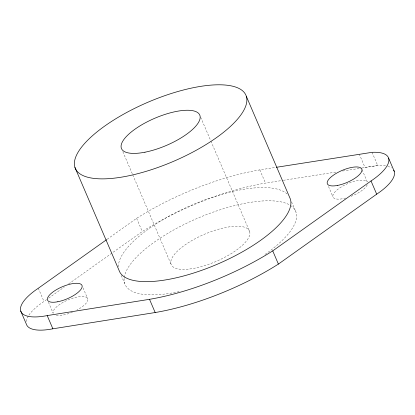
<?xml version="1.0" encoding="UTF-8"?>
<svg xmlns="http://www.w3.org/2000/svg" width="415" height="415" viewBox="0 0 415 415"><rect width="100%" height="100%" fill="white"/><g stroke="black" fill="none" stroke-linecap="round" stroke-linejoin="round"><path stroke-width="0.31" stroke-dasharray="2.08 1.56" d="M107.169 239.268L136.608 218.332A132.847 46.091 -23.2 0 1 259.826 169.885L275.14 167.494M28.884 315.115A47.689 16.543 -23.2 0 1 43.969 301.456L46.599 299.589M48.7 298.095L64.47 286.879M68.677 283.886L142.267 231.544A132.847 46.091 -23.2 0 1 265.486 183.098L282.714 180.406M283.352 180.307L336.949 171.924M342.691 171.027L361.195 168.132M361.833 168.034L377.728 165.549A47.689 16.543 -23.2 0 1 385.784 165.907M372.063 152.331L377.728 165.549L367.794 166.83L365.024 167.536L359.359 154.318M362.108 169.823L367.28 181.889M328.514 186.501L332.944 196.84M291.569 201.856L296.004 212.2M259.826 169.885L265.486 183.098M200.684 117.274L210.628 140.472M210.882 141.069L249.633 231.477A42.579 14.774 -23.2 0 1 194.656 268.194A42.579 14.774 -23.2 0 1 186.709 243.776A42.579 14.774 -23.2 0 1 249.633 231.477M122.85 151.74L132.541 174.341M132.795 174.933L171.032 264.158M136.608 218.332L142.267 231.544M121.211 275.394L124.661 283.435M83.042 287.88L87.721 298.795M48.456 302.255L53.136 313.169A18.732 6.5 -23.2 0 1 66.908 300.429A18.732 6.5 -23.2 0 1 87.109 297.825A18.732 6.5 -23.2 0 1 76.853 310.114M38.31 288.243L43.969 301.456M290.495 205.456A92.82 32.204 -23.2 0 1 264.594 254.737M179.119 291.636A92.82 32.204 -23.2 0 1 124.152 278.185M124.225 277.547A92.82 32.204 -23.2 0 1 195.999 218.928A92.82 32.204 -23.2 0 1 290.028 205.166M387.745 166.337A47.689 16.543 -23.2 0 1 391.423 167.888M26.166 321.464A47.689 16.543 -23.2 0 1 28.495 315.696M72.449 312.184A18.732 6.5 -23.2 0 1 55.226 315.001M367.259 184.836A18.732 6.5 -23.2 0 1 351.121 196.311M345.799 198.054A18.732 6.5 -23.2 0 1 332.918 195.309A18.732 6.5 -23.2 0 1 349.373 182.984A18.732 6.5 -23.2 0 1 367.285 181.952M118.42 266.819A92.82 32.204 -23.2 0 1 192.736 204.683A92.82 32.204 -23.2 0 1 287.891 194.801"/><path stroke-width="0.62" d="M106.645 239.642L38.31 288.243A47.689 16.543 -23.2 0 0 47.206 315.592L52.871 328.805L155.174 312.531A132.847 46.091 -23.2 0 0 278.392 264.09L376.69 194.173A47.689 16.543 -23.2 0 0 393.747 170.228M47.206 315.592L149.514 299.319A132.847 46.091 -23.2 0 0 272.733 250.878L371.031 180.961A47.689 16.543 -23.2 0 0 372.063 152.331L276.416 167.292M388.585 158.136L394.25 171.354M371.031 180.961L376.69 194.173M246.292 96.213A92.82 32.204 -23.2 0 1 126.445 176.256A92.82 32.204 -23.2 0 1 109.124 123.027A92.82 32.204 -23.2 0 1 246.292 96.213L290.339 198.987A92.82 32.204 -23.2 0 1 214.669 265.335A92.82 32.204 -23.2 0 1 118.996 270.222L74.949 167.447M272.733 250.878L278.392 264.09M149.514 299.319L155.174 312.531M20.75 311.068L26.415 324.281A47.689 16.543 -23.2 0 0 52.871 328.805M57.867 301.736A18.732 6.5 -23.2 0 0 82.056 285.582A18.732 6.5 -23.2 0 0 54.37 290.993A18.732 6.5 -23.2 0 0 57.867 301.736M337.675 185.406A18.732 6.5 -23.2 0 0 361.864 169.247A18.732 6.5 -23.2 0 0 334.179 174.658A18.732 6.5 -23.2 0 0 337.675 185.406M144.944 152.206A42.579 14.774 -23.2 0 0 199.921 115.489A42.579 14.774 -23.2 0 0 136.997 127.789A42.579 14.774 -23.2 0 0 144.944 152.206"/></g></svg>
